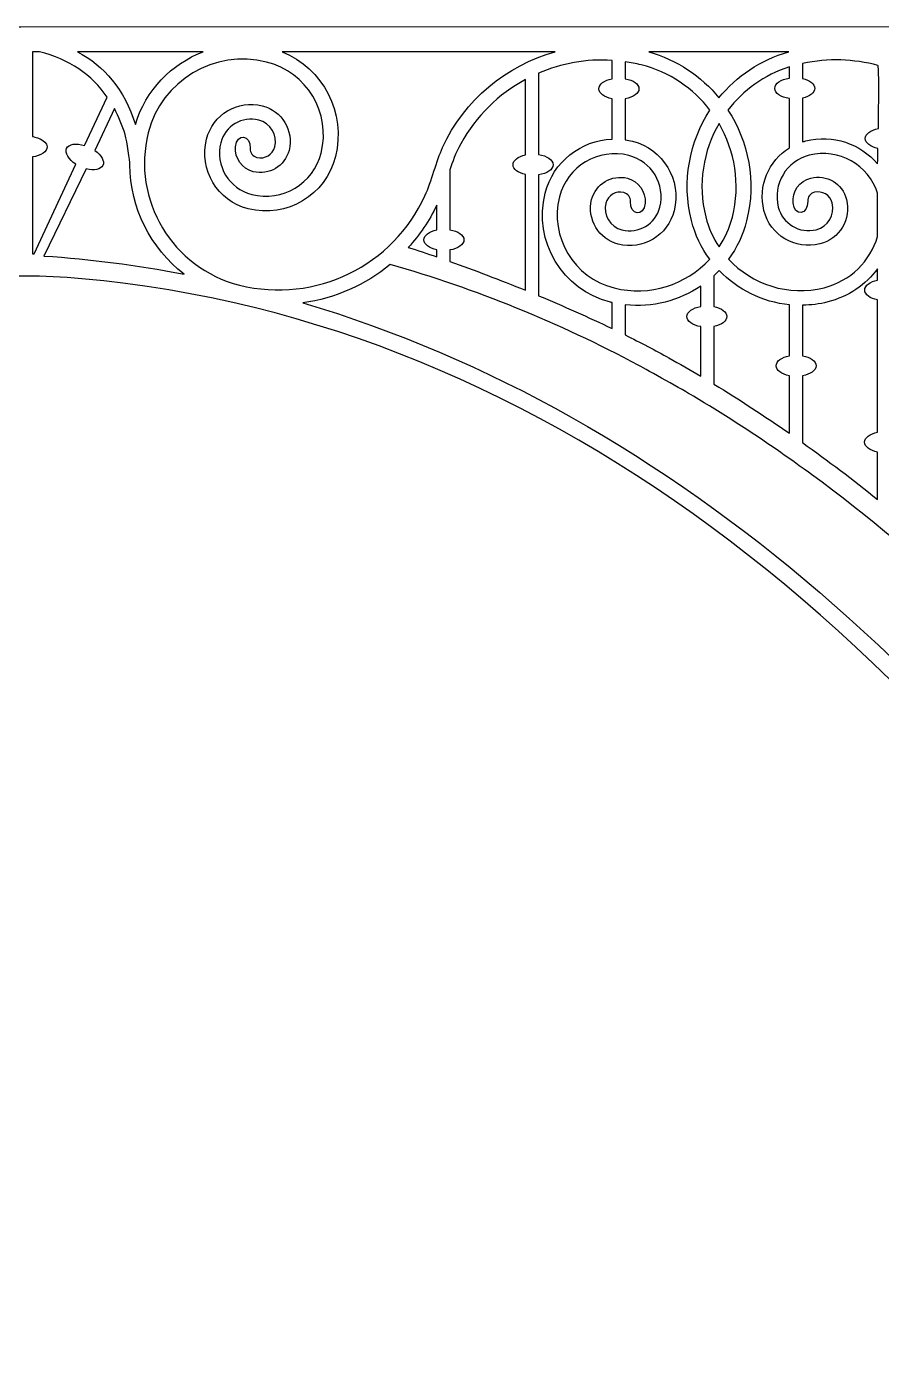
# Model space of a CAD drawing. Header units: centimetres. Extents: x -57 to 65, y -15 to 39.
# Drawn here: x 3.9 to 38.5, y -14.8 to 39.1 of the extents above; entities that cross this region are included whole.
import ezdxf

# ---------------------------------------------------------------- set-up
doc = ezdxf.new("R2010")
doc.units = ezdxf.units.CM
doc.header["$MEASUREMENT"] = 0
doc.layers.add('layer 1', color=7, linetype='Continuous')

msp = doc.modelspace()

# ---------------------------------------------------------------- linework, layer by layer
at = {"layer": 'layer 1', "color": 251}
for points, knots in [([(3.65986, 39.08282), (3.65986, 39.08282), (3.65986, 39.07591), (3.65986, 39.07591), (3.65986, 39.07591), (3.65986, 39.07591), (-57.24588, 39.08034), (-57.24588, 39.08034), (-57.24588, 39.08034), (-57.24588, 39.08034), (-57.24588, -14.76197), (-57.24588, -14.76197), (-57.24588, -14.76197), (-57.24588, -14.76197), (-55.72585, -14.75709), (-55.72585, -14.75709), (-55.72585, -14.75709), (-55.72585, -14.75709), (-55.72585, -14.15892), (-55.72585, -14.15892), (-55.72585, -14.15892), (-55.53004, -11.87684), (-53.9059, -9.97495), (-51.72323, -9.39904), (-51.72323, -9.39904), (-51.13109, -9.24296), (-50.75898, -9.24624), (-50.29951, -9.26229), (-50.29951, -9.26229), (-49.78382, -9.28082), (-49.25766, -9.23098), (-48.73159, -9.09885), (-48.73159, -9.09885), (-48.67626, -9.0851), (-48.62491, -9.06736), (-48.57143, -9.05167), (-48.57143, -9.05167), (-48.57143, -9.05167), (-48.35788, -9.05167), (-48.35788, -9.05167), (-48.35788, -9.05167), (-48.35788, -9.05167), (-48.35788, -8.98613), (-48.35788, -8.98613), (-48.35788, -8.98613), (-46.73037, -8.41998), (-45.999, -7.06579), (-45.47471, -6.17062), (-45.47471, -6.17062), (-33.79489, 13.76541), (-17.38569, 27.05625), (1.39472, 28.83878), (1.39472, 28.83878), (3.35133, 29.02439), (4.46767, 29.02138), (6.13766, 28.8723), (6.13766, 28.8723), (25.02529, 27.18697), (41.53106, 13.86767), (53.26347, -6.15909), (53.26347, -6.15909), (53.78803, -7.05444), (54.5194, -8.40854), (56.14665, -8.97469), (56.14665, -8.97469), (56.14665, -8.97469), (56.14665, -9.04031), (56.14665, -9.04031), (56.14665, -9.04031), (56.14665, -9.04031), (56.36082, -9.04031), (56.36082, -9.04031), (56.36082, -9.04031), (56.41394, -9.0561), (56.46564, -9.07366), (56.52089, -9.08723), (56.52089, -9.08723), (57.04669, -9.21954), (57.57285, -9.26938), (58.0888, -9.25103), (58.0888, -9.25103), (58.54774, -9.2348), (58.92074, -9.23143), (59.51226, -9.3876), (59.51226, -9.3876), (61.69492, -9.96333), (63.31906, -11.86549), (63.51488, -14.14757), (63.51488, -14.14757), (63.51488, -14.14757), (63.51488, -14.74565), (63.51488, -14.74565), (63.51488, -14.74565), (63.51488, -14.74565), (65.0349, -14.7507), (65.0349, -14.7507), (65.0349, -14.7507), (65.0349, -14.7507), (65.0349, 39.09178), (65.0349, 39.09178), (65.0349, 39.09178), (65.0349, 39.09178), (3.65986, 39.08282), (3.65986, 39.08282)], [0, 0, 0, 0, 0.03846154, 0.03846154, 0.03846154, 0.03846154, 0.07692308, 0.07692308, 0.07692308, 0.07692308, 0.11538462, 0.11538462, 0.11538462, 0.11538462, 0.15384615, 0.15384615, 0.15384615, 0.15384615, 0.19230769, 0.19230769, 0.19230769, 0.19230769, 0.23076923, 0.23076923, 0.23076923, 0.23076923, 0.26923077, 0.26923077, 0.26923077, 0.26923077, 0.30769231, 0.30769231, 0.30769231, 0.30769231, 0.34615385, 0.34615385, 0.34615385, 0.34615385, 0.38461538, 0.38461538, 0.38461538, 0.38461538, 0.42307692, 0.42307692, 0.42307692, 0.42307692, 0.46153846, 0.46153846, 0.46153846, 0.46153846, 0.5, 0.5, 0.5, 0.5, 0.53846154, 0.53846154, 0.53846154, 0.53846154, 0.57692308, 0.57692308, 0.57692308, 0.57692308, 0.61538462, 0.61538462, 0.61538462, 0.61538462, 0.65384615, 0.65384615, 0.65384615, 0.65384615, 0.69230769, 0.69230769, 0.69230769, 0.69230769, 0.73076923, 0.73076923, 0.73076923, 0.73076923, 0.76923077, 0.76923077, 0.76923077, 0.76923077, 0.80769231, 0.80769231, 0.80769231, 0.80769231, 0.84615385, 0.84615385, 0.84615385, 0.84615385, 0.88461538, 0.88461538, 0.88461538, 0.88461538, 0.92307692, 0.92307692, 0.92307692, 0.92307692, 0.96153846, 0.96153846, 0.96153846, 0.96153846, 1, 1, 1, 1]), ([(4.12917, 29.88169), (4.12917, 29.88169), (4.12917, 33.80778), (4.12917, 33.80778), (4.12917, 33.80778), (4.47441, 33.85718), (4.7292, 34.02337), (4.7292, 34.22299), (4.7292, 34.22299), (4.7292, 34.50917), (4.15542, 34.63688), (4.12917, 34.64176), (4.12917, 34.64176), (4.12917, 34.64176), (4.12917, 38.07122), (4.12917, 38.07122), (4.12917, 38.07122), (4.12917, 38.07122), (4.41145, 38.06998), (4.41145, 38.06998), (4.41145, 38.06998), (5.62623, 37.76535), (6.53425, 37.13277), (7.15991, 36.23397), (7.15991, 36.23397), (7.15991, 36.23397), (6.24461, 34.27142), (6.24461, 34.27142), (6.24461, 34.27142), (5.90638, 34.37686), (5.59936, 34.33473), (5.51378, 34.15169), (5.51378, 34.15169), (5.4282, 33.96901), (5.59386, 33.70642), (5.89139, 33.51513), (5.89139, 33.51513), (5.89139, 33.51513), (4.19453, 29.8785), (4.19453, 29.8785), (4.19453, 29.8785), (4.1728, 29.87974), (4.15081, 29.88063), (4.12917, 29.88169)], [0, 0, 0, 0, 0.09090909, 0.09090909, 0.09090909, 0.09090909, 0.18181818, 0.18181818, 0.18181818, 0.18181818, 0.27272727, 0.27272727, 0.27272727, 0.27272727, 0.36363636, 0.36363636, 0.36363636, 0.36363636, 0.45454545, 0.45454545, 0.45454545, 0.45454545, 0.54545455, 0.54545455, 0.54545455, 0.54545455, 0.63636364, 0.63636364, 0.63636364, 0.63636364, 0.72727273, 0.72727273, 0.72727273, 0.72727273, 0.81818182, 0.81818182, 0.81818182, 0.81818182, 0.90909091, 0.90909091, 0.90909091, 0.90909091, 1, 1, 1, 1]), ([(11.0437, 38.06998), (9.76178, 37.58115), (8.71869, 36.52343), (8.30109, 35.12091), (8.30109, 35.12091), (7.84251, 36.56316), (7.03744, 37.50232), (5.94948, 38.06998), (5.94948, 38.06998), (5.94948, 38.06998), (11.0437, 38.06998), (11.0437, 38.06998)], [0, 0, 0, 0, 0.33333333, 0.33333333, 0.33333333, 0.33333333, 0.66666667, 0.66666667, 0.66666667, 0.66666667, 1, 1, 1, 1]), ([(12.51513, 28.61486), (9.79539, 29.29798), (8.13817, 32.06684), (8.82103, 34.78684), (8.82103, 34.78684), (9.35171, 36.89874), (11.50201, 38.18544), (13.61435, 37.65512), (13.61435, 37.65512), (15.23973, 37.24664), (16.23024, 35.59146), (15.82212, 33.96519), (15.82212, 33.96519), (15.51102, 32.72824), (14.25172, 31.97488), (13.01432, 32.28545), (13.01432, 32.28545), (12.08892, 32.51806), (11.52525, 33.46059), (11.75768, 34.38679), (11.75768, 34.38679), (11.92725, 35.06335), (12.61685, 35.47538), (13.29421, 35.30519), (13.29421, 35.30519), (13.77141, 35.18538), (14.06229, 34.69869), (13.94186, 34.22042), (13.94186, 34.22042), (13.86213, 33.90241), (13.53738, 33.70863), (13.21874, 33.78889), (13.21874, 33.78889), (13.05192, 33.83093), (12.94222, 33.98488), (12.94958, 34.15125), (12.94958, 34.15125), (12.97433, 34.70605), (12.41066, 34.79935), (12.35745, 34.22166), (12.35745, 34.22166), (12.31497, 33.76211), (12.61161, 33.32712), (13.07356, 33.21094), (13.07356, 33.21094), (13.71155, 33.05087), (14.35956, 33.43726), (14.51998, 34.07543), (14.51998, 34.07543), (14.72005, 34.87304), (14.23673, 35.68263), (13.43929, 35.88305), (13.43929, 35.88305), (12.44205, 36.1334), (11.43018, 35.52894), (11.17965, 34.53179), (11.17965, 34.53179), (10.86686, 33.28553), (11.62297, 32.02064), (12.8695, 31.7075), (12.8695, 31.7075), (14.42766, 31.31632), (16.00844, 32.26177), (16.3998, 33.82002), (16.3998, 33.82002), (16.84649, 35.59935), (15.89661, 37.39847), (14.24436, 38.06998), (14.24436, 38.06998), (14.24436, 38.06998), (25.29994, 38.06998), (25.29994, 38.06998), (25.29994, 38.06998), (23.31867, 37.51881), (21.62145, 36.12409), (20.73702, 34.18974), (20.73702, 34.18974), (20.49899, 33.66881), (20.28571, 32.81001), (20.02693, 32.23853), (20.02693, 32.23853), (18.75451, 29.42879), (15.61007, 27.83764), (12.51513, 28.61486)], [0, 0, 0, 0, 0.04761905, 0.04761905, 0.04761905, 0.04761905, 0.0952381, 0.0952381, 0.0952381, 0.0952381, 0.14285714, 0.14285714, 0.14285714, 0.14285714, 0.19047619, 0.19047619, 0.19047619, 0.19047619, 0.23809524, 0.23809524, 0.23809524, 0.23809524, 0.28571429, 0.28571429, 0.28571429, 0.28571429, 0.33333333, 0.33333333, 0.33333333, 0.33333333, 0.38095238, 0.38095238, 0.38095238, 0.38095238, 0.42857143, 0.42857143, 0.42857143, 0.42857143, 0.47619048, 0.47619048, 0.47619048, 0.47619048, 0.52380952, 0.52380952, 0.52380952, 0.52380952, 0.57142857, 0.57142857, 0.57142857, 0.57142857, 0.61904762, 0.61904762, 0.61904762, 0.61904762, 0.66666667, 0.66666667, 0.66666667, 0.66666667, 0.71428571, 0.71428571, 0.71428571, 0.71428571, 0.76190476, 0.76190476, 0.76190476, 0.76190476, 0.80952381, 0.80952381, 0.80952381, 0.80952381, 0.85714286, 0.85714286, 0.85714286, 0.85714286, 0.9047619, 0.9047619, 0.9047619, 0.9047619, 0.95238095, 0.95238095, 0.95238095, 0.95238095, 1, 1, 1, 1]), ([(27.60268, 37.7226), (27.60268, 37.7226), (27.60268, 36.97669), (27.60268, 36.97669), (27.60268, 36.97669), (27.29256, 36.91639), (27.06952, 36.75871), (27.06952, 36.5723), (27.06952, 36.5723), (27.06952, 36.3858), (27.29256, 36.22847), (27.60268, 36.16781), (27.60268, 36.16781), (27.60268, 36.16781), (27.60268, 34.53294), (27.60268, 34.53294), (27.60268, 34.53294), (26.34516, 34.48425), (25.21684, 33.61889), (24.89483, 32.33626), (24.89483, 32.33626), (24.40566, 30.38869), (25.58745, 28.41293), (27.53519, 27.92348), (27.53519, 27.92348), (27.55781, 27.91781), (27.58033, 27.91417), (27.60268, 27.90894), (27.60268, 27.90894), (27.60268, 27.90894), (27.60268, 26.85308), (27.60268, 26.85308), (27.60268, 26.85308), (26.64641, 27.3129), (25.64092, 27.76155), (24.62479, 28.18581), (24.62479, 28.18581), (24.62479, 28.18581), (24.62479, 33.07943), (24.62479, 33.07943), (24.62479, 33.07943), (24.96356, 33.13122), (25.21321, 33.29572), (25.21321, 33.49313), (25.21321, 33.49313), (25.21321, 33.69054), (24.96356, 33.85514), (24.62479, 33.90666), (24.62479, 33.90666), (24.62479, 33.90666), (24.62479, 37.20274), (24.62479, 37.20274), (24.62479, 37.20274), (25.54621, 37.6004), (26.56296, 37.78832), (27.60268, 37.7226)], [0, 0, 0, 0, 0.07142857, 0.07142857, 0.07142857, 0.07142857, 0.14285714, 0.14285714, 0.14285714, 0.14285714, 0.21428571, 0.21428571, 0.21428571, 0.21428571, 0.28571429, 0.28571429, 0.28571429, 0.28571429, 0.35714286, 0.35714286, 0.35714286, 0.35714286, 0.42857143, 0.42857143, 0.42857143, 0.42857143, 0.5, 0.5, 0.5, 0.5, 0.57142857, 0.57142857, 0.57142857, 0.57142857, 0.64285714, 0.64285714, 0.64285714, 0.64285714, 0.71428571, 0.71428571, 0.71428571, 0.71428571, 0.78571429, 0.78571429, 0.78571429, 0.78571429, 0.85714286, 0.85714286, 0.85714286, 0.85714286, 0.92857143, 0.92857143, 0.92857143, 0.92857143, 1, 1, 1, 1]), ([(34.75523, 38.06998), (33.60528, 37.73866), (32.63828, 37.07353), (31.93103, 36.20541), (31.93103, 36.20541), (31.21856, 37.07628), (30.24455, 37.74229), (29.08626, 38.06998), (29.08626, 38.06998), (29.08626, 38.06998), (34.75523, 38.06998), (34.75523, 38.06998)], [0, 0, 0, 0, 0.33333333, 0.33333333, 0.33333333, 0.33333333, 0.66666667, 0.66666667, 0.66666667, 0.66666667, 1, 1, 1, 1]), ([(35.31527, 36.19105), (35.60579, 36.25658), (35.80994, 36.4101), (35.80994, 36.58879), (35.80994, 36.58879), (35.80994, 36.76758), (35.60579, 36.92109), (35.31527, 36.98662), (35.31527, 36.98662), (35.31527, 36.98662), (35.31527, 37.59579), (35.31527, 37.59579), (35.31527, 37.59579), (36.35614, 37.81856), (37.39586, 37.77927), (38.3641, 37.5173), (38.3641, 37.5173), (38.4166, 37.50329), (38.40321, 36.09545), (38.38397, 34.95747), (38.38397, 34.95747), (38.07624, 34.8961), (37.8563, 34.7394), (37.8563, 34.55387), (37.8563, 34.55387), (37.8563, 34.37163), (38.06896, 34.21643), (38.36836, 34.15302), (38.36836, 34.15302), (38.36073, 33.78082), (38.35461, 33.53286), (38.35461, 33.53286), (38.35461, 33.53286), (37.65889, 34.33881), (36.54681, 34.73399), (35.44359, 34.45703), (35.44359, 34.45703), (35.39961, 34.44603), (35.35775, 34.43104), (35.31527, 34.41792), (35.31527, 34.41792), (35.31527, 34.41792), (35.31527, 36.19105), (35.31527, 36.19105)], [0, 0, 0, 0, 0.09090909, 0.09090909, 0.09090909, 0.09090909, 0.18181818, 0.18181818, 0.18181818, 0.18181818, 0.27272727, 0.27272727, 0.27272727, 0.27272727, 0.36363636, 0.36363636, 0.36363636, 0.36363636, 0.45454545, 0.45454545, 0.45454545, 0.45454545, 0.54545455, 0.54545455, 0.54545455, 0.54545455, 0.63636364, 0.63636364, 0.63636364, 0.63636364, 0.72727273, 0.72727273, 0.72727273, 0.72727273, 0.81818182, 0.81818182, 0.81818182, 0.81818182, 0.90909091, 0.90909091, 0.90909091, 0.90909091, 1, 1, 1, 1]), ([(28.22071, 32.94534), (27.58282, 33.10559), (26.93508, 32.71911), (26.77474, 32.08103), (26.77474, 32.08103), (26.57458, 31.28342), (27.05764, 30.47365), (27.85534, 30.27305), (27.85534, 30.27305), (28.85223, 30.02288), (29.86419, 30.62734), (30.11472, 31.62458), (30.11472, 31.62458), (30.42786, 32.87093), (29.67201, 34.13564), (28.42513, 34.44878), (28.42513, 34.44878), (28.32953, 34.47281), (28.23331, 34.4917), (28.13735, 34.5058), (28.13735, 34.5058), (28.13735, 34.5058), (28.13735, 36.1648), (28.13735, 36.1648), (28.13735, 36.1648), (28.4575, 36.22235), (28.68976, 36.38216), (28.68976, 36.5723), (28.68976, 36.5723), (28.68976, 36.76252), (28.4575, 36.92233), (28.13735, 36.97988), (28.13735, 36.97988), (28.13735, 36.97988), (28.13735, 37.66576), (28.13735, 37.66576), (28.13735, 37.66576), (28.35152, 37.63445), (28.56534, 37.59526), (28.77924, 37.54142), (28.77924, 37.54142), (29.93354, 37.2517), (30.89282, 36.58427), (31.56681, 35.70622), (31.56681, 35.70622), (30.73825, 34.42847), (30.41713, 32.82615), (30.81735, 31.23269), (30.81735, 31.23269), (30.96403, 30.64889), (31.21971, 30.1222), (31.55395, 29.66407), (31.55395, 29.66407), (30.60443, 28.63171), (29.13362, 28.13641), (27.68028, 28.50134), (27.68028, 28.50134), (26.05463, 28.90973), (25.06413, 30.56482), (25.4726, 32.19127), (25.4726, 32.19127), (25.78326, 33.42804), (27.04265, 34.18167), (28.28004, 33.87092), (28.28004, 33.87092), (29.20572, 33.6384), (29.76947, 32.6957), (29.53695, 31.76967), (29.53695, 31.76967), (29.36703, 31.0931), (28.67779, 30.68108), (28.00043, 30.85118), (28.00043, 30.85118), (27.52322, 30.97108), (27.23243, 31.45759), (27.35242, 31.93586), (27.35242, 31.93586), (27.43223, 32.25396), (27.75699, 32.44765), (28.07563, 32.36757), (28.07563, 32.36757), (28.24244, 32.32571), (28.35214, 32.17131), (28.34478, 32.00512), (28.34478, 32.00512), (28.32039, 31.45041), (28.88433, 31.35694), (28.93718, 31.93479), (28.93718, 31.93479), (28.9794, 32.39435), (28.68266, 32.82934), (28.22071, 32.94534)], [0, 0, 0, 0, 0.04347826, 0.04347826, 0.04347826, 0.04347826, 0.08695652, 0.08695652, 0.08695652, 0.08695652, 0.13043478, 0.13043478, 0.13043478, 0.13043478, 0.17391304, 0.17391304, 0.17391304, 0.17391304, 0.2173913, 0.2173913, 0.2173913, 0.2173913, 0.26086957, 0.26086957, 0.26086957, 0.26086957, 0.30434783, 0.30434783, 0.30434783, 0.30434783, 0.34782609, 0.34782609, 0.34782609, 0.34782609, 0.39130435, 0.39130435, 0.39130435, 0.39130435, 0.43478261, 0.43478261, 0.43478261, 0.43478261, 0.47826087, 0.47826087, 0.47826087, 0.47826087, 0.52173913, 0.52173913, 0.52173913, 0.52173913, 0.56521739, 0.56521739, 0.56521739, 0.56521739, 0.60869565, 0.60869565, 0.60869565, 0.60869565, 0.65217391, 0.65217391, 0.65217391, 0.65217391, 0.69565217, 0.69565217, 0.69565217, 0.69565217, 0.73913043, 0.73913043, 0.73913043, 0.73913043, 0.7826087, 0.7826087, 0.7826087, 0.7826087, 0.82608696, 0.82608696, 0.82608696, 0.82608696, 0.86956522, 0.86956522, 0.86956522, 0.86956522, 0.91304348, 0.91304348, 0.91304348, 0.91304348, 0.95652174, 0.95652174, 0.95652174, 0.95652174, 1, 1, 1, 1]), ([(34.78086, 36.17482), (34.78086, 36.17482), (34.78086, 34.17537), (34.78086, 34.17537), (34.78086, 34.17537), (33.94529, 33.65525), (33.50135, 32.63841), (33.75374, 31.63283), (33.75374, 31.63283), (34.00427, 30.63541), (35.01614, 30.0313), (36.01338, 30.28148), (36.01338, 30.28148), (36.81082, 30.4819), (37.29414, 31.29167), (37.09398, 32.08928), (37.09398, 32.08928), (36.93329, 32.72753), (36.2859, 33.11366), (35.64739, 32.95359), (35.64739, 32.95359), (35.18606, 32.83768), (34.88906, 32.4026), (34.93118, 31.94295), (34.93118, 31.94295), (34.98466, 31.36536), (35.54842, 31.45866), (35.52394, 32.01337), (35.52394, 32.01337), (35.51631, 32.17956), (35.62601, 32.33396), (35.79247, 32.37582), (35.79247, 32.37582), (36.11146, 32.4559), (36.43622, 32.26221), (36.51595, 31.94428), (36.51595, 31.94428), (36.63602, 31.46584), (36.3455, 30.97932), (35.86794, 30.85942), (35.86794, 30.85942), (35.19058, 30.68933), (34.50169, 31.10135), (34.33177, 31.77791), (34.33177, 31.77791), (34.09925, 32.70394), (34.663, 33.64664), (35.58841, 33.87935), (35.58841, 33.87935), (36.7796, 34.1783), (37.98862, 33.48976), (38.35461, 32.33493), (38.35461, 32.33493), (38.35461, 32.33493), (38.35461, 30.58353), (38.35461, 30.58353), (38.35461, 30.58353), (38.05486, 29.59374), (37.26177, 28.77936), (36.18817, 28.50959), (36.18817, 28.50959), (34.73812, 28.14546), (33.27041, 28.63791), (32.32115, 29.6654), (32.32115, 29.6654), (32.65176, 30.12123), (32.90566, 30.64472), (33.05137, 31.22444), (33.05137, 31.22444), (33.45248, 32.82171), (33.12861, 34.42785), (32.29579, 35.7071), (32.29579, 35.7071), (32.90868, 36.50862), (33.76136, 37.13224), (34.78086, 37.45789), (34.78086, 37.45789), (34.78086, 37.45789), (34.78086, 37.00285), (34.78086, 37.00285), (34.78086, 37.00285), (34.44059, 36.95159), (34.19006, 36.78664), (34.19006, 36.58879), (34.19006, 36.58879), (34.19006, 36.39103), (34.44059, 36.22599), (34.78086, 36.17482)], [0, 0, 0, 0, 0.04545455, 0.04545455, 0.04545455, 0.04545455, 0.09090909, 0.09090909, 0.09090909, 0.09090909, 0.13636364, 0.13636364, 0.13636364, 0.13636364, 0.18181818, 0.18181818, 0.18181818, 0.18181818, 0.22727273, 0.22727273, 0.22727273, 0.22727273, 0.27272727, 0.27272727, 0.27272727, 0.27272727, 0.31818182, 0.31818182, 0.31818182, 0.31818182, 0.36363636, 0.36363636, 0.36363636, 0.36363636, 0.40909091, 0.40909091, 0.40909091, 0.40909091, 0.45454545, 0.45454545, 0.45454545, 0.45454545, 0.5, 0.5, 0.5, 0.5, 0.54545455, 0.54545455, 0.54545455, 0.54545455, 0.59090909, 0.59090909, 0.59090909, 0.59090909, 0.63636364, 0.63636364, 0.63636364, 0.63636364, 0.68181818, 0.68181818, 0.68181818, 0.68181818, 0.72727273, 0.72727273, 0.72727273, 0.72727273, 0.77272727, 0.77272727, 0.77272727, 0.77272727, 0.81818182, 0.81818182, 0.81818182, 0.81818182, 0.86363636, 0.86363636, 0.86363636, 0.86363636, 0.90909091, 0.90909091, 0.90909091, 0.90909091, 0.95454545, 0.95454545, 0.95454545, 0.95454545, 1, 1, 1, 1]), ([(24.09012, 33.09477), (24.09012, 33.09477), (24.09012, 28.40556), (24.09012, 28.40556), (24.09012, 28.40556), (23.05839, 28.82663), (22.02603, 29.2203), (21.03579, 29.57192), (21.03579, 29.57192), (21.03579, 29.57192), (21.03579, 30.03831), (21.03579, 30.03831), (21.03579, 30.03831), (21.36481, 30.09311), (21.60496, 30.25505), (21.60496, 30.44864), (21.60496, 30.44864), (21.60496, 30.64215), (21.36481, 30.80409), (21.03579, 30.85889), (21.03579, 30.85889), (21.03579, 30.85889), (21.03579, 33.29271), (21.03579, 33.29271), (21.03579, 33.29271), (21.13849, 33.61108), (21.2567, 33.93442), (21.48036, 34.34449), (21.48036, 34.34449), (22.08864, 35.46101), (23.00553, 36.35538), (24.09012, 36.94521), (24.09012, 36.94521), (24.09012, 36.94521), (24.09012, 33.8915), (24.09012, 33.8915), (24.09012, 33.8915), (23.79862, 33.82614), (23.59332, 33.67245), (23.59332, 33.49313), (23.59332, 33.49313), (23.59332, 33.31382), (23.79862, 33.16013), (24.09012, 33.09477)], [0, 0, 0, 0, 0.09090909, 0.09090909, 0.09090909, 0.09090909, 0.18181818, 0.18181818, 0.18181818, 0.18181818, 0.27272727, 0.27272727, 0.27272727, 0.27272727, 0.36363636, 0.36363636, 0.36363636, 0.36363636, 0.45454545, 0.45454545, 0.45454545, 0.45454545, 0.54545455, 0.54545455, 0.54545455, 0.54545455, 0.63636364, 0.63636364, 0.63636364, 0.63636364, 0.72727273, 0.72727273, 0.72727273, 0.72727273, 0.81818182, 0.81818182, 0.81818182, 0.81818182, 0.90909091, 0.90909091, 0.90909091, 0.90909091, 1, 1, 1, 1]), ([(4.59538, 29.79328), (4.59538, 29.79328), (6.31086, 33.33058), (6.31086, 33.33058), (6.31086, 33.33058), (6.62462, 33.24792), (6.90149, 33.29484), (6.98184, 33.46688), (6.98184, 33.46688), (7.06218, 33.63875), (6.91976, 33.88103), (6.65522, 34.0686), (6.65522, 34.0686), (6.65522, 34.0686), (7.44804, 35.76741), (7.44804, 35.76741), (7.44804, 35.76741), (7.62248, 35.44221), (7.77094, 35.09342), (7.88374, 34.71244), (7.88374, 34.71244), (7.97021, 34.42023), (8.07193, 33.64957), (8.07344, 33.49083), (8.07344, 33.49083), (8.08931, 31.74466), (8.91575, 30.11191), (10.27198, 29.05818), (10.27198, 29.05818), (8.28237, 29.4318), (6.52902, 29.66477), (4.59538, 29.79328)], [0, 0, 0, 0, 0.125, 0.125, 0.125, 0.125, 0.25, 0.25, 0.25, 0.25, 0.375, 0.375, 0.375, 0.375, 0.5, 0.5, 0.5, 0.5, 0.625, 0.625, 0.625, 0.625, 0.75, 0.75, 0.75, 0.75, 0.875, 0.875, 0.875, 0.875, 1, 1, 1, 1]), ([(31.39512, 31.37787), (31.05999, 32.71263), (31.29092, 34.05787), (31.93219, 35.16419), (31.93219, 35.16419), (32.57691, 34.05636), (32.80909, 32.70776), (32.47333, 31.36962), (32.47333, 31.36962), (32.36177, 30.92629), (32.17571, 30.52207), (31.93715, 30.16078), (31.93715, 30.16078), (31.69576, 30.5242), (31.50757, 30.93117), (31.39512, 31.37787)], [0, 0, 0, 0, 0.25, 0.25, 0.25, 0.25, 0.5, 0.5, 0.5, 0.5, 0.75, 0.75, 0.75, 0.75, 1, 1, 1, 1]), ([(20.50148, 30.047), (20.50148, 30.047), (20.50148, 29.7586), (20.50148, 29.7586), (20.50148, 29.7586), (20.10728, 29.895), (19.72266, 30.02314), (19.34842, 30.14402), (19.34842, 30.14402), (19.80727, 30.64614), (20.19836, 31.21788), (20.50148, 31.85019), (20.50148, 31.85019), (20.50148, 31.85019), (20.50148, 30.8502), (20.50148, 30.8502), (20.50148, 30.8502), (20.1996, 30.78724), (19.98508, 30.6316), (19.98508, 30.44864), (19.98508, 30.44864), (19.98508, 30.2656), (20.1996, 30.10996), (20.50148, 30.047)], [0, 0, 0, 0, 0.16666667, 0.16666667, 0.16666667, 0.16666667, 0.33333333, 0.33333333, 0.33333333, 0.33333333, 0.5, 0.5, 0.5, 0.5, 0.66666667, 0.66666667, 0.66666667, 0.66666667, 0.83333333, 0.83333333, 0.83333333, 0.83333333, 1, 1, 1, 1]), ([(53.21975, -3.57185), (53.14065, -3.88694), (53.09817, -4.20292), (53.08655, -4.51509), (53.08655, -4.51509), (43.27439, 11.82113), (30.04413, 23.46468), (15.08117, 27.89555), (15.08117, 27.89555), (16.39066, 28.07886), (17.61546, 28.62452), (18.62184, 29.45211), (18.62184, 29.45211), (22.07729, 28.46605), (25.44023, 27.09261), (28.68577, 25.35859), (28.68577, 25.35859), (29.03341, 25.17289), (30.50723, 24.34264), (30.89531, 24.11144), (30.89531, 24.11144), (32.06025, 23.41839), (33.20869, 22.67815), (34.34038, 21.89384), (34.34038, 21.89384), (34.48759, 21.79185), (35.42674, 21.12469), (35.67789, 20.94049), (35.67789, 20.94049), (40.25465, 17.58535), (44.53564, 13.48695), (48.44931, 8.75562), (48.44931, 8.75562), (48.62836, 8.53932), (49.11107, 7.94515), (49.16029, 7.88467), (49.16029, 7.88467), (50.27876, 6.49447), (51.36583, 5.05195), (52.42054, 3.5603), (52.42054, 3.5603), (52.47118, 3.4882), (52.79292, 3.03051), (52.8675, 2.92249), (52.8675, 2.92249), (53.76231, 1.63349), (54.63336, 0.30892), (55.47877, -1.05095), (55.47877, -1.05095), (54.39569, -1.45499), (53.52278, -2.36594), (53.21975, -3.57185)], [0, 0, 0, 0, 0.07692308, 0.07692308, 0.07692308, 0.07692308, 0.15384615, 0.15384615, 0.15384615, 0.15384615, 0.23076923, 0.23076923, 0.23076923, 0.23076923, 0.30769231, 0.30769231, 0.30769231, 0.30769231, 0.38461538, 0.38461538, 0.38461538, 0.38461538, 0.46153846, 0.46153846, 0.46153846, 0.46153846, 0.53846154, 0.53846154, 0.53846154, 0.53846154, 0.61538462, 0.61538462, 0.61538462, 0.61538462, 0.69230769, 0.69230769, 0.69230769, 0.69230769, 0.76923077, 0.76923077, 0.76923077, 0.76923077, 0.84615385, 0.84615385, 0.84615385, 0.84615385, 0.92307692, 0.92307692, 0.92307692, 0.92307692, 1, 1, 1, 1]), ([(34.78086, 24.93957), (34.78086, 24.93957), (34.78086, 22.60738), (34.78086, 22.60738), (34.78086, 22.60738), (33.77573, 23.30753), (32.75774, 23.97265), (31.72627, 24.60089), (31.72627, 24.60089), (31.72627, 24.60089), (31.72627, 26.93591), (31.72627, 26.93591), (31.72627, 26.93591), (32.03275, 26.99746), (32.2518, 27.15398), (32.2518, 27.33897), (32.2518, 27.33897), (32.2518, 27.52397), (32.03275, 27.68031), (31.72627, 27.74213), (31.72627, 27.74213), (31.72627, 27.74213), (31.72627, 28.99584), (31.72627, 28.99584), (31.72627, 28.99584), (31.79961, 29.06306), (31.86993, 29.13277), (31.93831, 29.20486), (31.93831, 29.20486), (32.6844, 28.42454), (33.69299, 27.92499), (34.78086, 27.81689), (34.78086, 27.81689), (34.78086, 27.81689), (34.78086, 25.74951), (34.78086, 25.74951), (34.78086, 25.74951), (34.4687, 25.68982), (34.2438, 25.53188), (34.2438, 25.34458), (34.2438, 25.34458), (34.2438, 25.15746), (34.4687, 24.99952), (34.78086, 24.93957)], [0, 0, 0, 0, 0.09090909, 0.09090909, 0.09090909, 0.09090909, 0.18181818, 0.18181818, 0.18181818, 0.18181818, 0.27272727, 0.27272727, 0.27272727, 0.27272727, 0.36363636, 0.36363636, 0.36363636, 0.36363636, 0.45454545, 0.45454545, 0.45454545, 0.45454545, 0.54545455, 0.54545455, 0.54545455, 0.54545455, 0.63636364, 0.63636364, 0.63636364, 0.63636364, 0.72727273, 0.72727273, 0.72727273, 0.72727273, 0.81818182, 0.81818182, 0.81818182, 0.81818182, 0.90909091, 0.90909091, 0.90909091, 0.90909091, 1, 1, 1, 1]), ([(38.35461, 28.0127), (38.35461, 28.0127), (38.35461, 22.65341), (38.35461, 22.65341), (38.35461, 22.65341), (38.04812, 22.59186), (37.82908, 22.43507), (37.82908, 22.25008), (37.82908, 22.25008), (37.82908, 22.06508), (38.04812, 21.90856), (38.35461, 21.84692), (38.35461, 21.84692), (38.35461, 21.84692), (38.35461, 19.92321), (38.35461, 19.92321), (38.35461, 19.92321), (37.35675, 20.72907), (36.34337, 21.49787), (35.31527, 22.23021), (35.31527, 22.23021), (35.31527, 22.23021), (35.31527, 24.93761), (35.31527, 24.93761), (35.31527, 24.93761), (35.63329, 24.99579), (35.86368, 25.15515), (35.86368, 25.34458), (35.86368, 25.34458), (35.86368, 25.53401), (35.63329, 25.69319), (35.31527, 25.75155), (35.31527, 25.75155), (35.31527, 25.75155), (35.31527, 27.79711), (35.31527, 27.79711), (35.31527, 27.79711), (35.65191, 27.80385), (35.99289, 27.84615), (36.33326, 27.93191), (36.33326, 27.93191), (37.17433, 28.14297), (37.87191, 28.63259), (38.35461, 29.27661), (38.35461, 29.27661), (38.35461, 29.27661), (38.35461, 28.81741), (38.35461, 28.81741), (38.35461, 28.81741), (38.05061, 28.75524), (37.83369, 28.59925), (37.83369, 28.41505), (37.83369, 28.41505), (37.83369, 28.23095), (38.05061, 28.07487), (38.35461, 28.0127)], [0, 0, 0, 0, 0.07142857, 0.07142857, 0.07142857, 0.07142857, 0.14285714, 0.14285714, 0.14285714, 0.14285714, 0.21428571, 0.21428571, 0.21428571, 0.21428571, 0.28571429, 0.28571429, 0.28571429, 0.28571429, 0.35714286, 0.35714286, 0.35714286, 0.35714286, 0.42857143, 0.42857143, 0.42857143, 0.42857143, 0.5, 0.5, 0.5, 0.5, 0.57142857, 0.57142857, 0.57142857, 0.57142857, 0.64285714, 0.64285714, 0.64285714, 0.64285714, 0.71428571, 0.71428571, 0.71428571, 0.71428571, 0.78571429, 0.78571429, 0.78571429, 0.78571429, 0.85714286, 0.85714286, 0.85714286, 0.85714286, 0.92857143, 0.92857143, 0.92857143, 0.92857143, 1, 1, 1, 1]), ([(31.19168, 26.93023), (31.19168, 26.93023), (31.19168, 24.92068), (31.19168, 24.92068), (31.19168, 24.92068), (30.76512, 25.17422), (30.3374, 25.42404), (29.90605, 25.66508), (29.90605, 25.66508), (29.35116, 25.97565), (28.75663, 26.28586), (28.13735, 26.59279), (28.13735, 26.59279), (28.13735, 26.59279), (28.13735, 27.81485), (28.13735, 27.81485), (28.13735, 27.81485), (29.24057, 27.69025), (30.31665, 27.98033), (31.19168, 28.57424), (31.19168, 28.57424), (31.19168, 28.57424), (31.19168, 27.74763), (31.19168, 27.74763), (31.19168, 27.74763), (30.86781, 27.69131), (30.63227, 27.53071), (30.63227, 27.33897), (30.63227, 27.33897), (30.63227, 27.14715), (30.86781, 26.98655), (31.19168, 26.93023)], [0, 0, 0, 0, 0.125, 0.125, 0.125, 0.125, 0.25, 0.25, 0.25, 0.25, 0.375, 0.375, 0.375, 0.375, 0.5, 0.5, 0.5, 0.5, 0.625, 0.625, 0.625, 0.625, 0.75, 0.75, 0.75, 0.75, 0.875, 0.875, 0.875, 0.875, 1, 1, 1, 1])]:
    msp.add_open_spline(points, degree=3, knots=knots, dxfattribs=at)

doc.saveas('drawing.dxf')
